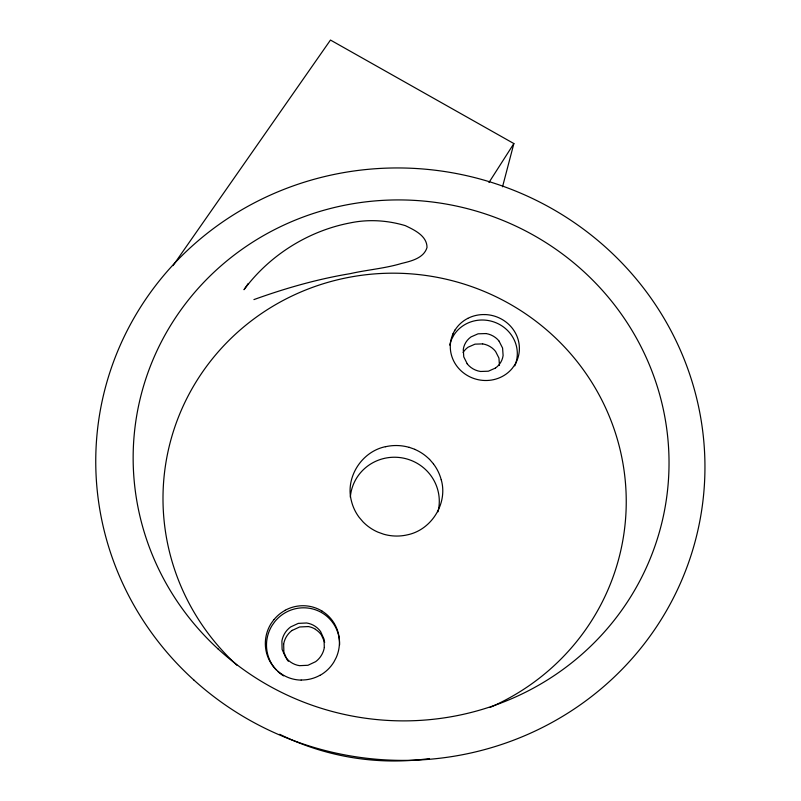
<?xml version="1.0" encoding="UTF-8"?>
<svg xmlns="http://www.w3.org/2000/svg" width="801" height="801" viewBox="0 0 801 801"><rect width="100%" height="100%" fill="white"/><g stroke="black" fill="none" stroke-linecap="round" stroke-linejoin="round"><path stroke-width="1.2" d="M499.454 365.376L498.943 358.067L495.569 351.419A19.745 18.753 16.3 0 0 482.693 343.889M324.305 647.488L324.015 639.088L320.56 631.488A21.777 21.437 -51.6 0 0 306.633 622.988L298.292 623.378L290.653 626.923A21.777 21.437 -51.6 0 0 281.892 641.01L282.112 649.431L285.536 657.09A21.777 21.427 -51.6 0 0 299.524 665.671L307.944 665.281L315.614 661.676A21.777 21.427 -51.6 0 0 321.351 655.418A21.777 21.437 -51.6 0 0 324.325 647.558M283.664 644.154L283.884 652.364L287.229 659.824A21.226 20.886 -52.7 0 0 288.35 661.266M502.537 186.783L513.872 143.559L330.473 40.05L173.006 265.642M455.008 329.952L452.976 333.747M488.97 182.488L513.872 143.559M248.21 283.514L244.005 289.712C269.296 255.409 308.215 230.898 350.057 222.938C368.42 219.063 387.384 220.285 405.306 225.632C414.327 229.957 427.013 235.834 427.013 247.459C423.889 258.192 411.063 261.156 401.511 263.459C384.76 268.495 367.198 269.787 350.177 273.662C317.336 279.098 285.126 288.32 253.917 299.594M273.982 619.533L271.128 623.488A37.427 36.836 -51.1 0 0 269.597 660.795A37.427 36.836 -51.1 0 0 301.116 680.109M292.205 630.417L299.644 626.963L307.784 626.592M495.429 368.07L488.38 371.203L480.53 371.474A20.225 19.174 16.2 0 1 467.103 363.724M385.421 446.688C361.682 451.574 345.091 477.456 351.429 501.025A46.218 45.176 9.1 0 0 359.038 517.196L362.953 521.801A46.278 45.236 9.2 0 0 377.892 532.124L383.609 534.187A46.278 45.236 9.2 0 0 407.759 534.758C431.609 529.671 448.019 503.398 441.251 479.799M485.857 333.566L478.057 333.817L471.038 336.901A20.225 19.174 16.2 0 0 463.288 349.356L463.759 356.856L467.193 363.694M482.623 343.899L475.013 344.15L468.154 347.173A19.745 18.753 16.3 0 0 463.088 352.51M409.181 447.308L414.828 449.321M429.576 459.384L433.481 463.879M499.123 341.256L502.587 348.055L503.108 355.534A20.225 19.174 16.2 0 1 495.418 368.09M324.715 642.272L321.341 634.873A21.226 20.886 -52.7 0 0 315.394 629.366M339.584 644.975A36.916 36.325 -51.6 0 0 315.995 609.982A36.916 36.325 -51.6 0 0 274.983 621.416L272.18 625.331A36.916 36.325 -51.6 0 0 273.181 666.112A36.876 36.285 -51.6 0 0 276.205 669.816M283.594 675.864A36.876 36.285 -51.6 0 1 277.897 671.508M319.889 675.423A37.427 36.836 -51.1 0 0 333.937 661.946L336.21 657.581A37.427 36.836 -51.1 0 0 335.028 624.79A37.357 36.766 -51.1 0 0 321.972 611.053M285.136 610.272A37.427 36.836 -51.1 0 1 321.962 611.033M319.929 675.313A37.357 36.766 -51.1 0 1 301.176 679.999M274.042 619.533A37.357 36.766 -51.1 0 1 285.236 610.292M350.327 497.191A44.566 43.654 9.1 0 1 390.908 457.371A44.566 43.654 9.1 0 1 437.887 490.342A44.566 43.654 9.1 0 1 437.967 511.819M484.935 314.553A34.673 32.841 16.1 0 1 514.833 364.725L512.33 368.26A34.673 32.841 16.1 0 1 484.825 380.495A34.673 32.841 16.1 0 1 454.768 362.993A34.673 32.841 16.1 0 1 453.046 333.787M455.078 329.992A34.673 32.841 16.1 0 1 467.774 318.387M237.096 665.361A231.749 226.763 9.1 0 1 247.119 324.155A231.749 226.763 9.1 0 1 591.138 381.286A231.749 226.763 9.1 0 1 490.162 707.383M385.441 446.748A46.278 45.236 9.2 0 1 409.201 447.379M414.818 449.381A46.278 45.236 9.2 0 1 429.566 459.444M433.451 463.909A46.278 45.236 9.2 0 1 441.231 479.839M467.714 318.418A34.673 32.841 16.1 0 1 484.895 314.573M429.496 758.547A253.587 248.66 9 0 1 279.739 734.307M283.654 644.074A21.226 20.886 -52.7 0 1 292.205 630.327M307.854 626.482A21.226 20.886 -52.7 0 1 315.474 629.266M449.731 345.101A34.283 32.501 16.2 0 1 451.724 339.063L453.726 335.309A34.283 32.501 16.2 0 1 498.322 323.824A34.283 32.501 16.2 0 1 514.773 365.877M485.937 333.536A20.225 19.174 16.2 0 1 499.213 341.236M218.032 648.9A268.155 260.275 9.4 0 0 662.067 521.831A268.155 260.275 9.4 0 0 323.153 210.463A268.155 260.275 9.4 0 0 218.032 648.9M193.782 679.949A304.831 295.98 9.4 0 0 697.501 532.014A304.831 295.98 9.4 0 0 309.777 180.525A304.831 295.98 9.4 0 0 193.782 679.949"/></g></svg>
